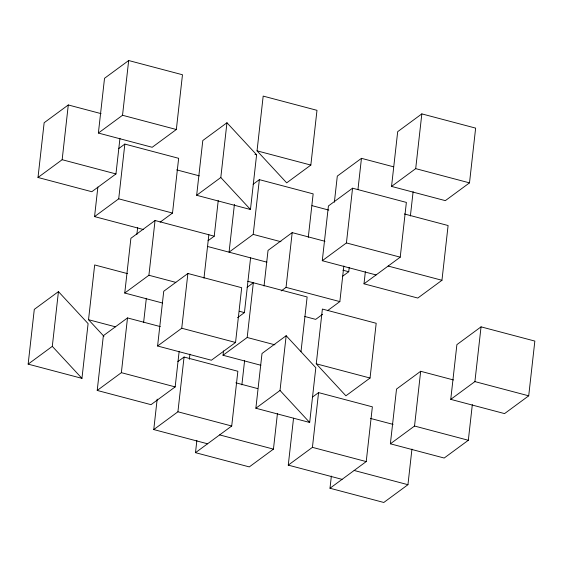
<?xml version="1.0" encoding="UTF-8"?>
<svg xmlns="http://www.w3.org/2000/svg" width="563" height="563" viewBox="0 0 563 563"><rect width="100%" height="100%" fill="white"/><g stroke="black" fill="none" stroke-linecap="round" stroke-linejoin="round"><path stroke-width="0.84" d="M119.954 138.308L115.957 173.939L91.804 191.716L38.002 177.486L44.146 122.734L68.292 104.964L101.08 113.635M28.15 364.134L34.294 309.383L58.439 291.613L88.095 323.612L81.952 378.357L28.15 364.134L52.303 346.358L58.439 291.613M38.002 177.486L62.155 159.709L68.292 104.964M98.384 133.051L104.521 78.299L128.674 60.53L182.475 74.752L176.339 129.504L152.186 147.281L98.384 133.051L122.53 115.274L128.674 60.53M143.312 229.493L94.556 216.6L97.871 187.057M103.944 336.336L88.532 319.7L94.668 264.948L127.456 273.618M179.161 351.27L175.17 386.901L151.018 404.67L97.216 390.448L103.353 335.696L127.505 317.926L160.293 326.596M94.556 216.6L118.709 198.83L124.845 144.079L178.647 158.309L172.51 213.053L160.089 222.195M162.587 303.042L124.754 293.034L130.898 238.29L155.05 220.513L214.236 236.171L218.233 200.541M97.216 390.448L121.362 372.671L127.505 317.926M136.865 234.504L137.646 227.551M143.6 322.627L146.331 298.291M124.754 293.034L148.906 275.258L155.05 220.513M157.591 346.013L163.734 291.261L187.887 273.484L241.689 287.714L235.545 342.466L211.392 360.236L157.591 346.013L181.743 328.236L187.887 273.484M207.571 443.792L153.762 429.562L157.176 399.146M196.663 195.284L202.8 140.532L226.952 122.755L256.601 154.762L250.465 209.506L196.663 195.284L220.809 177.507L226.952 122.755M153.762 429.562L177.915 411.785L184.059 357.041L237.86 371.263L231.717 426.015L195.495 452.673L249.296 466.903L273.449 449.126L277.439 413.502M189.344 359.335L189.928 354.12M203.975 278.192L208.852 234.743M195.495 452.673L196.86 440.512M234.419 204.376L229.064 252.168L253.209 234.398L259.353 179.646L313.155 193.876L308.285 237.326M260.866 365.267L223.032 355.267L223.525 350.918M257.038 150.842L263.181 96.097L316.983 110.327L310.839 165.072L286.687 182.848L257.038 150.842L310.839 165.072M237.537 317.68L244.433 312.606L250.577 257.854M241.879 384.86L244.609 360.524M223.032 355.267L247.185 337.49L253.329 282.746L247.115 287.313M264.04 286.025L268.037 250.394L292.19 232.625L324.978 241.295M255.869 408.238L262.013 353.494L286.166 335.717L315.815 367.716L309.671 422.468L255.869 408.238L280.022 390.469L286.166 335.717M281.219 290.923L286.046 287.369L292.19 232.625M342.072 479.359L288.27 465.129L293.534 418.203M300.987 351.72L307.131 296.968L247.783 281.282M376.077 274.934L322.275 260.711L328.419 205.959L352.565 188.19L406.373 202.413L400.23 257.164L364.001 283.822L417.802 298.052L441.955 280.275L448.099 225.531L404.382 213.968M316.251 363.804L322.388 309.059L376.19 323.282L370.053 378.033L345.9 395.803L316.251 363.804L370.053 378.033M334.38 202.173L337.307 176.099L361.46 158.33L393.403 166.775M288.27 465.129L312.423 447.353L318.567 392.608L372.368 406.838L366.224 461.583L329.995 488.248L383.797 502.47L407.95 484.701L411.947 449.07M327.427 310.741L339.848 301.599L343.845 265.968M322.275 260.711L346.428 242.934L352.565 188.19M342.529 276.306L348.743 271.739L349.229 267.397M357.948 189.611L361.46 158.33M329.995 488.248L331.361 476.08M364.001 283.822L365.366 271.655M391.545 186.416L397.689 131.665L421.835 113.888L475.636 128.118L469.5 182.869L445.347 200.639L391.545 186.416L415.698 168.64L421.835 113.888M410.385 216.009L413.115 191.673M472.329 404.635L468.332 440.266L444.179 458.036L390.377 443.806L396.521 389.061L420.667 371.284L453.454 379.955M390.377 443.806L414.53 426.036L420.667 371.284M450.752 399.371L456.896 344.626L481.048 326.85L534.85 341.079L528.706 395.824L504.561 413.601L450.752 399.371L474.905 381.601L481.048 326.85M118.638 148.646L124.845 144.079M253.146 184.221L259.353 179.646M208.029 240.739L214.236 236.171M177.845 361.608L184.059 357.041M322.599 314.295L315.702 319.376L304.773 316.483M312.352 397.175L318.567 392.608M415.698 168.64L469.5 182.869M122.53 115.274L176.339 129.504M254.919 154.318L256.601 154.762M176.662 169.864L199.358 175.867M312.008 205.65L328.82 210.098M62.155 159.709L115.957 173.939M346.428 242.934L400.23 257.164M388.153 266.053L441.955 280.275M118.709 198.83L172.51 213.053M253.209 234.398L280.951 241.731M342.86 270.184L348.743 271.739M207.705 246.517L266.89 262.175M286.046 287.369L339.848 301.599M148.906 275.258L175.811 282.373M239.395 311.269L244.433 312.606M474.905 381.601L528.706 395.824M247.185 337.49L274.927 344.83M181.743 328.236L235.545 342.466M88.532 319.7L115.429 326.807M414.53 426.036L468.332 440.266M235.869 382.819L257.727 388.604M370.377 418.393L393.08 424.389M121.362 372.671L175.17 386.901M177.915 411.785L231.717 426.015M312.423 447.353L366.224 461.583M219.64 434.903L273.449 449.126M354.148 470.471L407.95 484.701M220.809 177.507L250.465 209.506M280.022 390.469L309.671 422.468M52.303 346.358L81.952 378.357"/></g></svg>
